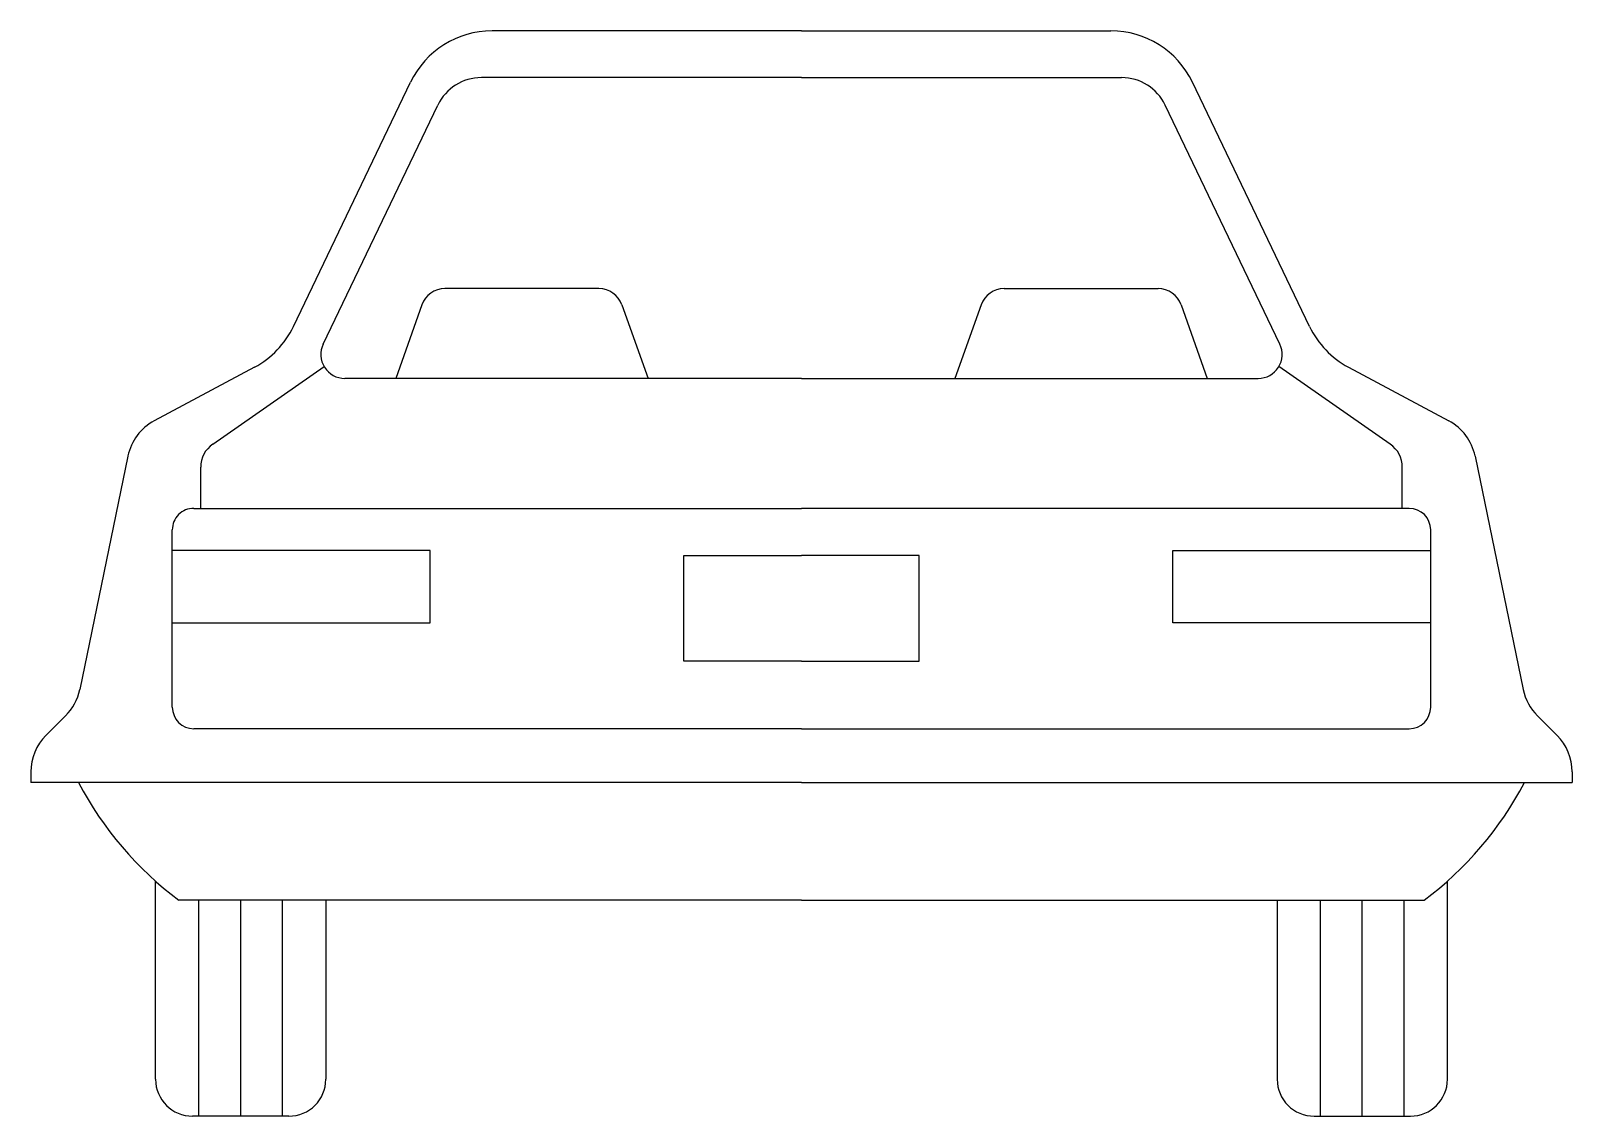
# Model space of a CAD drawing. Extents: x -35.4 to 35.4, y 0 to 49.8.
import ezdxf

# ---------------------------------------------------------------- set-up
doc = ezdxf.new("R2010")
doc.units = 0
doc.layers.add('LAYER01', color=7, linetype='CONTINUOUS')

msp = doc.modelspace()

# ---------------------------------------------------------------- linework, layer by layer
at = {"layer": 'LAYER01', "color": 7, "linetype": 'CONTINUOUS'}
for p, q in [((0, 49.845), (-14.205, 49.845)), ((0, 49.845), (14.205, 49.845)), ((-23.327, 36.262), (-17.945, 47.49)), ((0, 47.694), (-14.698, 47.694)), ((0, 47.694), (14.698, 47.694)), ((23.327, 36.262), (17.945, 47.49)), ((-21.958, 35.457), (-16.695, 46.437)), ((21.958, 35.457), (16.695, 46.437)), ((-9.302, 38.005), (-16.374, 38.005)), ((9.302, 38.005), (16.374, 38.005)), ((-17.428, 37.262), (-18.628, 33.884)), ((-8.248, 37.262), (-7.047, 33.884)), ((8.248, 37.262), (7.047, 33.884)), ((17.428, 37.262), (18.628, 33.884)), ((-25.111, 34.398), (-29.719, 31.933)), ((-27.03, 30.862), (-21.916, 34.429)), ((27.03, 30.862), (21.916, 34.429)), ((25.111, 34.398), (29.719, 31.933)), ((0, 33.884), (-20.967, 33.884)), ((0, 33.884), (20.967, 33.884)), ((-30.924, 30.318), (-33.136, 19.591)), ((-27.581, 27.914), (-27.581, 29.805)), ((27.581, 27.914), (27.581, 29.805)), ((30.924, 30.318), (33.136, 19.591)), ((-27.899, 27.914), (0, 27.914)), ((27.899, 27.914), (0, 27.914)), ((-28.886, 18.782), (-28.886, 26.927)), ((28.886, 18.782), (28.886, 26.927)), ((-17.054, 25.98), (-28.886, 25.98)), ((-17.054, 22.652), (-17.054, 25.98)), ((-5.401, 25.755), (0, 25.755)), ((-5.401, 20.898), (-5.401, 25.755)), ((5.401, 25.755), (0, 25.755)), ((5.401, 20.898), (5.401, 25.755)), ((17.054, 25.98), (28.886, 25.98)), ((17.054, 22.652), (17.054, 25.98)), ((-28.886, 22.652), (-17.054, 22.652)), ((28.886, 22.652), (17.054, 22.652)), ((0, 20.898), (-5.401, 20.898)), ((0, 20.898), (5.401, 20.898)), ((-33.783, 18.391), (-34.686, 17.488)), ((0, 17.795), (-27.899, 17.795)), ((0, 17.795), (27.899, 17.795)), ((33.783, 18.391), (34.686, 17.488)), ((-35.382, 15.808), (-35.382, 15.323)), ((35.382, 15.808), (35.382, 15.323)), ((0, 15.323), (-35.382, 15.323)), ((0, 15.323), (35.382, 15.323)), ((-29.655, 1.695), (-29.655, 10.793)), ((29.655, 1.695), (29.655, 10.793)), ((0, 9.914), (-28.584, 9.914)), ((-27.662, 0), (-27.662, 9.914)), ((-25.747, 0), (-25.747, 9.914)), ((-23.833, 0), (-23.833, 9.914)), ((-21.839, 9.914), (-21.839, 1.695)), ((0, 9.914), (28.584, 9.914)), ((21.839, 9.914), (21.839, 1.695)), ((23.833, 0), (23.833, 9.914)), ((25.747, 0), (25.747, 9.914)), ((27.662, 0), (27.662, 9.914)), ((-23.535, 0), (-27.96, 0)), ((23.535, 0), (27.96, 0))]:
    msp.add_line(p, q, dxfattribs=at)
for centre, radius, start, end in [((-14.205, 45.696), 4.148, 90, 154.38856), ((14.205, 45.696), 4.148, 25.61144, 90), ((-14.698, 45.48), 2.214, 90, 154.38856), ((14.698, 45.48), 2.214, 25.61144, 90), ((-16.374, 36.887), 1.118, 90, 160.43426), ((-9.302, 36.887), 1.118, 19.56574, 90), ((9.302, 36.887), 1.118, 90, 160.43426), ((16.374, 36.887), 1.118, 19.56574, 90), ((-27.068, 38.055), 4.148, 298.14631, 334.38855), ((27.068, 38.055), 4.148, 205.61144, 241.85369), ((-20.967, 34.982), 1.099, 154.38856, 270), ((20.967, 34.982), 1.099, 270, 25.61144), ((-28.598, 29.839), 2.375, 118.14632, 168.34933), ((28.598, 29.839), 2.375, 11.65067, 61.85369), ((-26.292, 29.805), 1.289, 124.89789, 180.00001), ((26.292, 29.805), 1.289, 0, 55.10211), ((-27.899, 26.927), 0.987, 90, 180.00001), ((27.899, 26.927), 0.987, 0, 90), ((-35.462, 20.07), 2.375, 314.98813, 348.34935), ((35.462, 20.07), 2.375, 191.65067, 225.01188), ((-27.899, 18.782), 0.987, 180.00001, 270), ((27.899, 18.782), 0.987, 270, 0), ((-33.008, 15.808), 2.375, 134.98813, 180.00001), ((33.008, 15.808), 2.375, 0, 45.01188), ((-18.845, 22.884), 16.219, 207.78576, 233.09734), ((18.845, 22.884), 16.219, 306.90267, 332.21425), ((-27.96, 1.695), 1.695, 180.00001, 270), ((-23.535, 1.695), 1.695, 270, 0), ((23.535, 1.695), 1.695, 180.00001, 270), ((27.96, 1.695), 1.695, 270, 0)]:
    msp.add_arc(centre, radius, start, end, dxfattribs=at)

doc.saveas('drawing.dxf')
